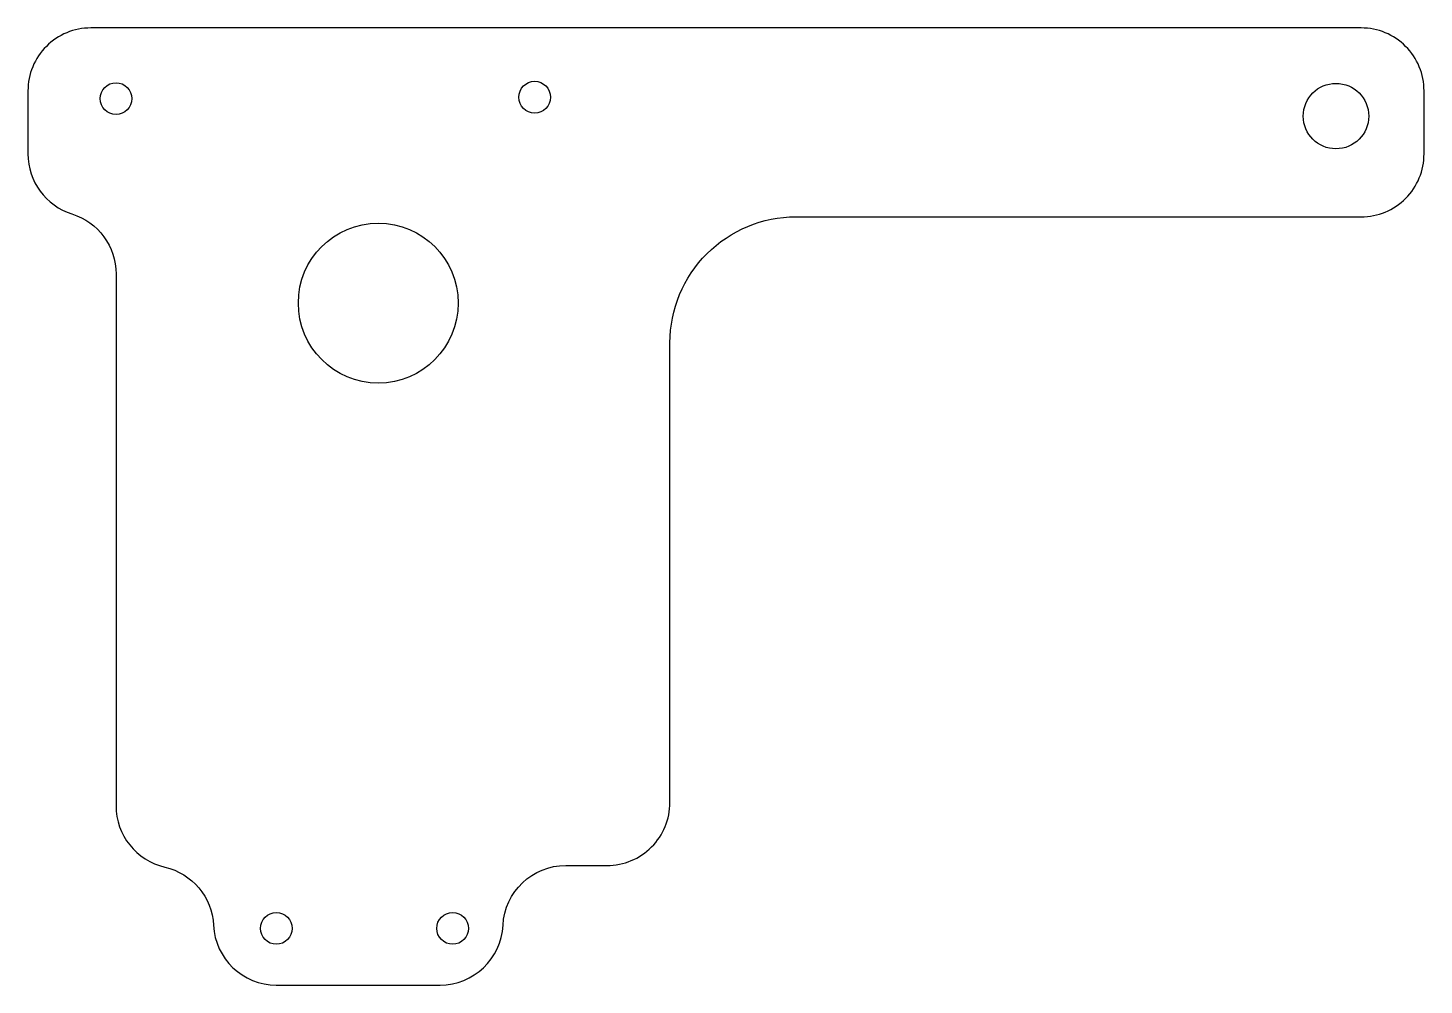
# Model space of a CAD drawing. Header units: millimetres. Extents: x -111 to 0, y 147 to 223.
import ezdxf

# ---------------------------------------------------------------- set-up
doc = ezdxf.new("R2010")
doc.units = ezdxf.units.MM
doc.layers.get('0').update_dxf_attribs({"linetype": 'CONTINUOUS'})

msp = doc.modelspace()

# ---------------------------------------------------------------- linework, layer by layer
msp.add_lwpolyline([(-104, 160.74, 0.34902), (-100.13, 155.87, -0.335052), (-96.26, 151.25, 0.399638), (-91.27, 146.5), (-78.26, 146.5, 0.399638), (-73.26, 151.25, -0.399638), (-68.27, 156), (-65, 156, 0.414214), (-60, 161), (-60, 197.5, -0.414214), (-50, 207.5), (-5.1, 207.5, 0.414214), (-0.1, 212.5), (-0.1, 217.5, 0.414214), (-5.1, 222.5), (-106, 222.5, 0.414214), (-111, 217.5), (-111, 212.5, 0.327538), (-107.5, 207.73, -0.327538), (-104, 202.96)], format="xyb", close=True)
for centre, radius in [((-104, 216.89), 1.26), ((-70.75, 217), 1.26), ((-7.1, 215.5), 2.6), ((-83.17, 200.65), 6.35), ((-91.27, 151), 1.26), ((-77.27, 151), 1.26)]:
    msp.add_circle(centre, radius)

doc.saveas('drawing.dxf')
